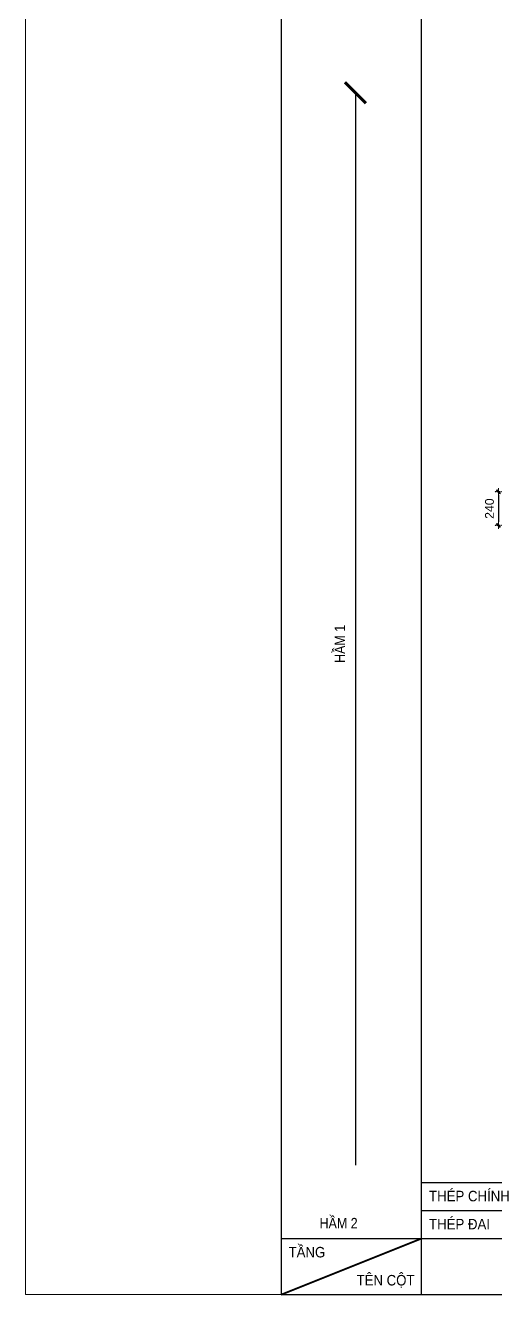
# Model space of a CAD drawing. Header units: millimetres. Extents: x -146909 to 4830753, y -683702 to -336947.
# Drawn here: x 4683187 to 4686542, y -448762 to -439712 of the extents above; entities that cross this region are included whole.
import ezdxf
from ezdxf.enums import TextEntityAlignment as Align

# ---------------------------------------------------------------- set-up
doc = ezdxf.new("R2010")
doc.units = ezdxf.units.MM
doc.header["$MEASUREMENT"] = 0
doc.linetypes.add('HIDDEN5', pattern=[2.8375, 1.25, -1.5875])
doc.layers.get('0').update_dxf_attribs({"lineweight": 9})
doc.layers.get('Defpoints').update_dxf_attribs({"color": 10, "lineweight": 0})
for name, color, linetype, lineweight in [('CDAI', 3, 'Continuous', 40), ('chunho.q', 1, 'Continuous', 13), ('DBAO', 2, 'Continuous', 13), ('KTH', 154, 'Continuous', 9), ('STICK', 1, 'Continuous', 9)]:
    doc.layers.add(name, color=color, linetype=linetype, lineweight=lineweight)
for name, color, linetype in [('DM', 1, 'Continuous'), ('TBL', 1, 'Continuous'), ('TX', 214, 'Continuous')]:
    doc.layers.add(name, color=color, linetype=linetype)
doc.styles.add('arial', font='arial.ttf', dxfattribs={"width": 0.85})
doc.styles.add('TTP-HelCon', font='arial.ttf')
doc.dimstyles.new('TTP-25', dxfattribs={"dimscale": 25, "dimtxt": 2.5, "dimasz": 1, "dimexe": 1, "dimexo": 1, "dimgap": 0.09, "dimtad": 0, "dimdec": 4, "dimrnd": 10, "dimzin": 9, "dimdsep": 46, "dimtxsty": 'TTP-HelCon', "dimblk": 'Stick', "dimcen": 0.09, "dimdle": 1.5, "dimclrd": 256, "dimclre": 256, "dimclrt": 1, "dimadec": 0, "dimazin": 0, "dimtfac": 1, "dimtdec": 4, "dimtmove": 0, "dimatfit": 3, "dimldrblk": 'ARCHTICK', "dimfxl": 1, "dimtvp": 1, "dimtolj": 1, "dimtzin": 0, "dimarcsym": 0})
doc.dimstyles.new('TTP-50', dxfattribs={"dimscale": 50, "dimtxt": 2.5, "dimasz": 1, "dimexe": 1, "dimexo": 1, "dimgap": 0.09, "dimtad": 0, "dimdec": 4, "dimzin": 9, "dimdsep": 46, "dimtxsty": 'arial', "dimblk": 'Stick', "dimcen": 0.09, "dimdle": 1.5, "dimclrd": 256, "dimclre": 256, "dimclrt": 1, "dimadec": 0, "dimazin": 0, "dimtfac": 1, "dimtdec": 4, "dimtmove": 0, "dimatfit": 3, "dimldrblk": 'ARCHTICK', "dimfxl": 1, "dimtvp": 1, "dimtolj": 1, "dimtzin": 0, "dimarcsym": 0})

# ---------------------------------------------------------------- blocks, each defined once
blk = doc.blocks.new('Stick')
at = {"layer": 'STICK'}
h = blk.add_hatch(color=256, dxfattribs=at)
edge = h.paths.add_edge_path()
edge.add_line((0.3, 0.5), (-0.5, -0.3))
edge.add_arc((-0.4, -0.4), 0.141, 135, 315)
edge.add_line((-0.3, -0.5), (0.5, 0.3))
edge.add_arc((0.4, 0.4), 0.141, 315, 495)
blk.add_line((1, 0), (-1, 0), dxfattribs=at)
blk.add_lwpolyline([(0.3, 0.5), (-0.5, -0.3, 1), (-0.3, -0.5), (0.5, 0.3, 1), (0.3, 0.5, 1)], format="xyb", dxfattribs=at)
blk = doc.blocks.new('*D734')
at = {"layer": 'Defpoints', "color": 0, "transparency": 16777216}
for p in [(4686718.4, -443037.6), (4686562.1, -443277.6), (4686718.4, -443277.6)]:
    blk.add_point(p, dxfattribs=at)
at = {"layer": 'KTH', "linetype": 'HIDDEN5', "lineweight": -2, "transparency": 16777216}
for p, q in [((4686693.4, -443037.6), (4686537.1, -443037.6)), ((4686693.4, -443277.6), (4686537.1, -443277.6))]:
    blk.add_line(p, q, dxfattribs=at)
at = {"layer": 'KTH', "lineweight": -2, "transparency": 16777216}
blk.add_line((4686562.1, -443062.6), (4686562.1, -443252.6), dxfattribs=at)
at = {"layer": 'KTH', "lineweight": -2, "transparency": 16777216, "xscale": 25, "yscale": 25, "zscale": 25}
for p, rotation in [((4686562.1, -443037.6), 90), ((4686562.1, -443277.6), 270)]:
    blk.add_blockref('Stick', p, dxfattribs=dict(at, rotation=rotation))
at = {"layer": 'KTH', "color": 1, "transparency": 16777216, "insert": (4686498.3, -443157.6), "char_height": 62.5, "attachment_point": 5, "rotation": 90, "style": 'TTP-HelCon'}
blk.add_mtext('\\A1;240', dxfattribs=at)
blk = doc.blocks.new('_ArchTick')
at = {"color": 0, "linetype": 'ByBlock', "const_width": 0.15}
blk.add_lwpolyline([(-0.5, -0.5), (0.5, 0.5)], dxfattribs=at)

msp = doc.modelspace()

# ---------------------------------------------------------------- linework, layer by layer
at = {"layer": 'CDAI', "color": 214}
msp.add_line((4685010.81395, -448761.98892), (4686010.81395, -448361.98892), dxfattribs=at)
at = {"layer": 'DBAO', "color": 1}
msp.add_lwpolyline([(4699936.75592, -448761.98892), (4683186.75592, -448761.98892), (4683186.75592, -434761.98892), (4699936.75592, -434761.98892)], close=True, dxfattribs=at)
at = {"layer": 'TBL'}
for p, q in [((4685010.81395, -435087.30565), (4685010.81395, -448761.98892)), ((4686010.81395, -435087.30565), (4686010.81395, -448761.98892)), ((4686010.81395, -447961.98892), (4698338.69222, -447961.98892)), ((4685010.81395, -448361.98892), (4686010.81395, -448361.98892)), ((4686010.81395, -448361.98892), (4698338.69222, -448361.98892)), ((4685010.81395, -448761.98892), (4686010.81395, -448761.98892)), ((4686010.81395, -448761.98892), (4698338.69222, -448761.98892))]:
    msp.add_line(p, q, dxfattribs=at)
at = {"layer": 'TBL', "color": 8}
msp.add_line((4686010.81395, -448161.98892), (4698338.69222, -448161.98892), dxfattribs=at)

# ---------------------------------------------------------------- texts
at = {"layer": 'chunho.q', "color": 1, "style": 'arial', "width": 0.85}
msp.add_text('HẦM 1', height=75, rotation=90, dxfattribs=at).set_placement((4685468.14635, -444258.23686))
msp.add_text('HẦM 2', height=75, dxfattribs=at).set_placement((4685285.45894, -448289.98892))
at = {"layer": 'TX', "color": 2, "style": 'arial', "width": 0.9}
for s, p in [('THÉP CHÍNH', (4686067.07274, -448059.30454)), ('THÉP ĐAI', (4686067.07274, -448259.30454)), ('TẦNG', (4685064.76002, -448459.30454)), ('TÊN CỘT', (4685549.69859, -448659.30454))]:
    msp.add_text(s, height=75, dxfattribs=at).set_placement(p, align=Align.MIDDLE_LEFT)

# ---------------------------------------------------------------- dimensions: what is measured, and where the dimension line sits
at = {"layer": 'KTH'}
dim = msp.add_linear_dim(base=(4686562.13926, -443277.5735), p1=(4686718.37251, -443037.5735), p2=(4686718.37251, -443277.5735), angle=90, dimstyle='TTP-25', override={"dimfxl": 0.18, "dimarcsym": 2}, dxfattribs=at)
dim.commit()
dim.dimension.update_dxf_attribs({"geometry": '*D734', "text_midpoint": (4686498.31764, -443157.5735)})

# ---------------------------------------------------------------- leaders
at = {"layer": 'DM'}
msp.add_leader([(4685541.37703, -440192.49533), (4685541.37703, -447838.84514)], dimstyle='TTP-50', override={"dimasz": 3, "dimgap": 0.09, "dimtad": 0}, dxfattribs=at)

doc.saveas('drawing.dxf')
